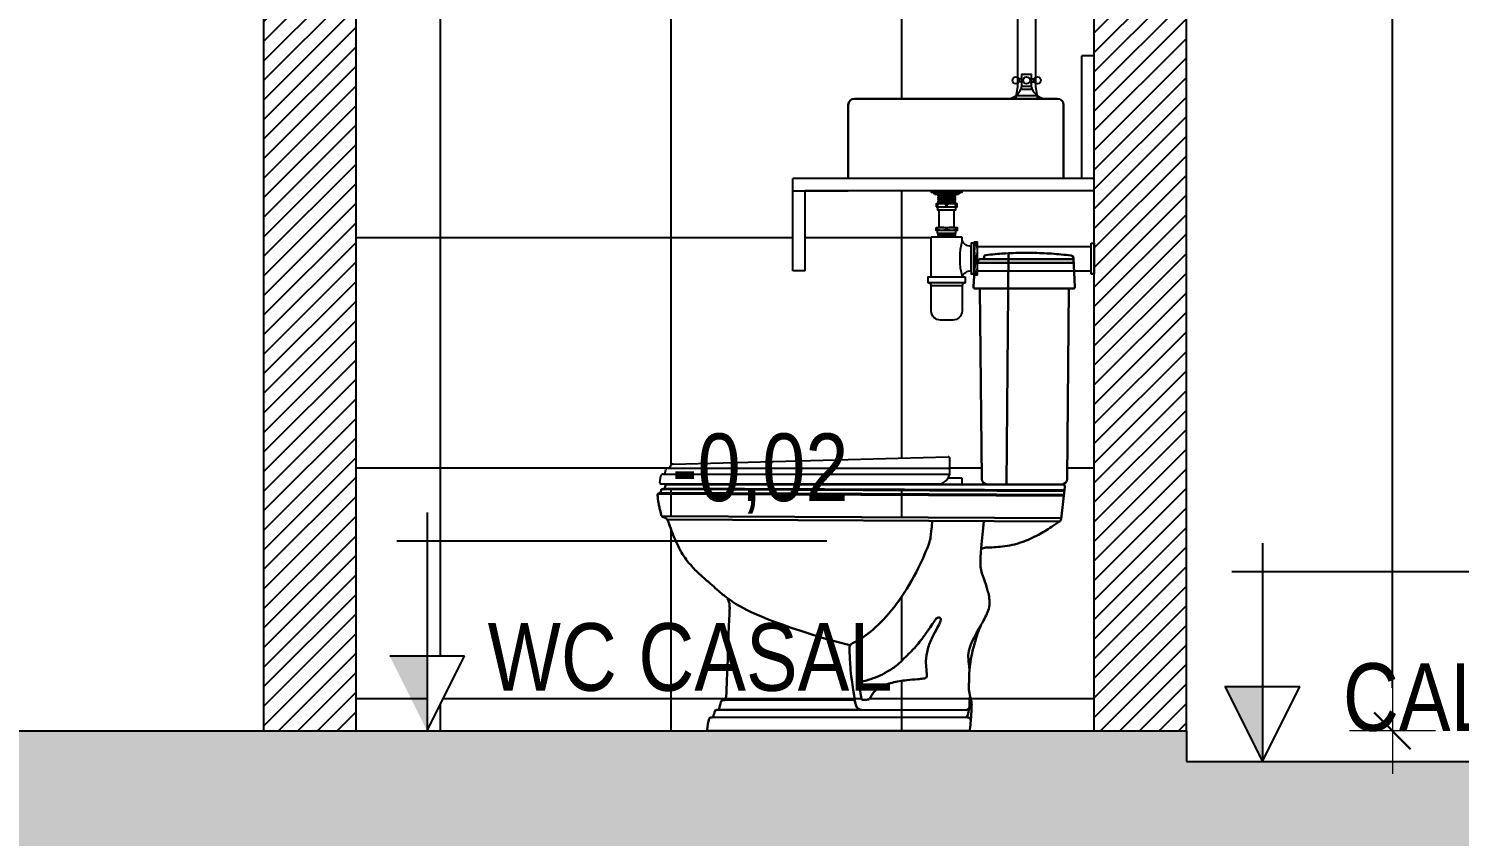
# Model space of a CAD drawing. Header units: millimetres. Extents: x -178 to 521, y -135 to 750.
# Drawn here: x 0.682 to 3.008, y 726.471 to 727.786 of the extents above; entities that cross this region are included whole.
import ezdxf
from ezdxf.enums import TextEntityAlignment as Align

# ---------------------------------------------------------------- set-up
doc = ezdxf.new("R2010")
doc.units = ezdxf.units.MM
doc.header["$LTSCALE"] = 20
doc.header["$MEASUREMENT"] = 0
doc.header["$PDSIZE"] = -5
doc.linetypes.add('CONTINU', pattern=[0])
doc.layers.get('0').update_dxf_attribs({"linetype": 'CONTINUOUS'})
doc.layers.get('Defpoints').update_dxf_attribs({"linetype": 'CONTINUOUS'})
for name, color, linetype in [('COTAS', 7, 'CONTINUOUS'), ('E-hatch', 8, 'CONTINUOUS'), ('E-pen-y', 2, 'CONTINUOUS'), ('E-txt-g', 3, 'CONTINUOUS'), ('IDECOR', 1, 'CONTINUOUS'), ('IPONTO', 2, 'CONTINUOUS')]:
    doc.layers.add(name, color=color, linetype=linetype)
for name, color, linetype, lineweight in [('E-Pen-C', 4, 'CONTINUOUS', 15), ('E-Pen-G', 3, 'CONTINUOUS', 30), ('E-Txt-W', 7, 'CONTINUOUS', 20), ('ICASA', 3, 'CONTINUOUS', 30)]:
    doc.layers.add(name, color=color, linetype=linetype, lineweight=lineweight)
doc.styles.add('F2', font='ARIALN.TTF')
doc.styles.add('REG60', font='romans.shx', dxfattribs={"width": 0.8, "height": 0.15})
doc.styles.add('REG80', font='romans.shx', dxfattribs={"width": 0.8, "height": 0.2})
doc.dimstyles.new('DIMENSION-1', dxfattribs={"dimtxt": 0.11, "dimasz": 0.07, "dimexe": 1, "dimexo": 0, "dimgap": 0.12, "dimtad": 1, "dimzin": 7, "dimdsep": 46, "dimtxsty": 'F2', "dimblk1": 'TRACO', "dimblk2": 'TRACO', "dimsah": 1, "dimcen": 1, "dimse1": 1, "dimse2": 1, "dimclrd": 256, "dimclre": 256, "dimclrt": 6, "dimadec": 0, "dimazin": 0, "dimtfac": 1, "dimtix": 1, "dimtmove": 2, "dimatfit": 3, "dimldrblk": 'TRACO', "dimfxl": 1, "dimtolj": 1, "dimtzin": 0, "dimarcsym": 0})

# ---------------------------------------------------------------- blocks, each defined once
blk = doc.blocks.new('TXT-AMB75')
at = {"layer": 'E-txt-g', "style": 'REG80', "width": 0.8, "flags": 8}
blk.add_attdef('TXT', text='', height=0.2, dxfattribs=at).set_placement((0.005463661478557924, 0.296436308342237), align=Align.CENTER)
at = {"layer": 'E-Txt-W', "style": 'REG60', "width": 0.8, "flags": 8}
blk.add_attdef('TXT', text='', height=0.15, dxfattribs=at).set_placement((0.005463661478557924, 0.02707014850066969), align=Align.CENTER)
blk = doc.blocks.new('VASO LATERAL')
at = {"layer": 'ICASA', "color": 8}
for p, q in [((0.2105321200656221, 0.7713477813616691), (0.2105321200656221, 0.7699474878619412)), ((0.2470823704713752, 0.4008826003203012), (0.2502196928769393, 0.7769527278375108)), ((0.3582049771107307, 0.7222977518468952), (0.3558612324356858, 0.7691726453488172)), ((0.1932330375093301, 0.7222977518468952), (0.1952191212310339, 0.7580472588393832)), ((0.1998780725011642, 0.7613094433262404), (0.3562543925367976, 0.7613094433262404)), ((0.2007146200655683, 0.7645924878619326), (0.2007146200655683, 0.7632537378618736)), ((0.2033921200656863, 0.7672699878618232), (0.207854620065504, 0.7672699878618232)), ((0.207854620065504, 0.7672699878618232), (0.3559563653100071, 0.7672699878618232)), ((0.3555308177233059, 0.719486543877565), (0.1959071968965276, 0.719486543877565)), ((0.2068170510024032, 0.4097913719259623), (0.2036776682400472, 0.719486543877565)), ((0.3455477492138783, 0.4098075214531036), (0.3481312113517419, 0.719486543877565)), ((0.3381576061335494, 0.4008826003203012), (-0.3045520390601411, 0.4008826003203012)), ((0.3365480623769912, 0.4008826003203012), (0.2158165886228147, 0.4008826003203012)), ((0.312538324772035, 0.4008826003203012), (0.3381576061335494, 0.4008826003203012)), ((0.3417175541612636, 0.397044887715424), (0.3357572162340006, 0.3443817073538185)), ((0.3400750222826758, 0.3825321279308582), (-0.3197226885472588, 0.3855973990940811)), ((0.3402307914061424, 0.3839084420836798), (-0.3166516995104445, 0.3869601697934968)), ((0.3409206234855304, 0.3900035245527533), (-0.3138415841508646, 0.3930454019053968)), ((0.3410905525197307, 0.3915049500566283), (-0.3090153432329004, 0.3945251952358149)), ((0.3359537358351048, 0.3461180765528979), (-0.3134990272094598, 0.3491352874249287)), ((0.3329618753027574, 0.3405719272092256), (-0.3046783631259729, 0.3440119071777872)), ((-0.003830307640797059, 0.05039068759253951), (-0.211135970686442, 0.05052758544286462)), ((0.01118983989543665, 0.03399454709779093), (-0.2222819328810743, 0.03414679510035512)), ((0.1807597567130728, 0.0338806396076734), (0.0116359391363261, 0.03398431816401626)), ((0.182249972440772, -0.0001203518953616367), (-0.2348135303866599, 0.0001550631424152016)), ((0.1837545726259435, 0.02188136527058759), (-0.2310739025626987, 0.02215505834544729)), ((0.182249972440772, -0.0001203518953616367), (0.185784842624102, -0.0001203518953616367))]:
    blk.add_line(p, q, dxfattribs=at)
for centre, radius, start, end in [((0.207854620065504, 0.7699474878619412), 0.002677500000000237, 270, 0), ((0.2132096200655127, 0.7713477813616691), 0.002677500000000237, 91.33221985386615, 180), ((0.2797227005871576, 0.1679043839865244), 0.6097654791761686, 93.37474567304776, 96.26815572798057), ((0.3514043001234626, 0.7689497987331606), 0.004462499999999999, 2.86240522615175, 84.81978186109691), ((0.1978924988268176, 0.7578987378618649), 0.0026775, 90, 176.8201698801254), ((0.1980310154199145, 0.7632562664888383), 0.002683605836990917, 267.0413149605865, 359.9460130557126), ((0.2033921200656863, 0.7645924878619326), 0.002677499999999327, 90, 180), ((0.1959071968965276, 0.7221640438775694), 0.0026775, 177.1375947738418, 270), ((0.3555308177233059, 0.7221640438775694), 0.0026775, 270, 2.86240522615175), ((0.2158165886228147, 0.4098826003203158), 0.009000000000000001, 180.5807879425781, 270), ((0.3365480623769912, 0.4098826003203158), 0.009000000000000001, 270, 359.5220275428508), ((0.3381576061335494, 0.3973126003203333), 0.00357, 355.699379553956, 90), ((0.331307281199301, 0.3447163481099551), 0.004462499999999999, 291.7635689332158, 355.699379553956), ((0.2126151345707825, 0.28914754379025), 0.008924999999999999, 86.95908539666375, 140.5581141539212), ((0.001629625319296224, 0.1340874091946489), 0.01, 119.8128154187781, 181.8173236203836), ((-0.003833609475819344, 0.04539068868280083), 0.005, 9.788739477926764, 89.96216375496498), ((0.0116420694696302, 0.04398431628499111), 0.01, 190.0991305169581, 269.9648757752145), ((0.1792243245194953, 0.02688435529910294), 0.005, 269.9621977354136, 355.3775812628688), ((0.1799450821028898, 0.04110301274715766), 0.007268175044979003, 276.4356889442449, 334.6513563154924), ((-0.2383280602116571, 0.001786112089916969), 0.001597355492945985, 178.3699810026578, 271.6915263072189), ((0.1837512737563287, 0.01688136635880255), 0.005, 355.5563353146697, 89.9621977354136), ((0.185784842624102, 0.001644120604737509), 0.0017644725, 270, 3.310821501249563)]:
    blk.add_arc(centre, radius, start, end, dxfattribs=at)
for points in [[(0.3518072136125596, 0.7733940722363286), (0.3201926407359537, 0.7763253924496212), (0.2884683444619753, 0.777607142146735), (0.2661392086647396, 0.7775124898208787), (0.2502196928769393, 0.7769527278375108), (0.2284713573051107, 0.7755121846331576), (0.2131473694550863, 0.774024557615121)], [(0.2130885974199686, 0.2980599765630814), (0.2399362693977167, 0.2997695234296316), (0.2718863530301263, 0.3068939267267297), (0.2986752635631404, 0.3189317130223799), (0.3200572397376931, 0.331706504131148), (0.3329618753029848, 0.3405719272092256)]]:
    blk.add_spline(points, degree=3, dxfattribs=at)
for points, knots in [([(-0.314321021520314, 0.3502056121855048), (-0.314321021520314, 0.3502056121855048), (-0.3166796930834295, 0.3603051798737624), (-0.3178521395120839, 0.365032592861894), (-0.3185864652373454, 0.3706262793538144), (-0.3203560935660477, 0.3802263039445961), (-0.3203715804882137, 0.3843532578372333), (-0.3197526841404539, 0.385947746712759), (-0.318531701089583, 0.3861600771355143), (-0.3165848252933898, 0.386861231441685), (-0.3151404631578458, 0.3884272132546585), (-0.3150045981492582, 0.3906678952989751), (-0.3144563622936545, 0.3928017227302689), (-0.3125121033174452, 0.3935134224169587), (-0.3097055483144828, 0.3938591647523708), (-0.3082788732242676, 0.3951492484462733), (-0.3083376596384966, 0.3964925282016338), (-0.3079213198925714, 0.3985944001204871), (-0.3066729231791356, 0.4006076674412498), (-0.3054325139792269, 0.4008143831487132), (-0.3045520390601411, 0.4008826003203012)], [471.7308916024088, 471.7308916024088, 471.7308916024088, 471.7308916024088, 472.1349125165615, 478.2686897053537, 488.4691376510617, 501.9545982442672, 502.9774006207317, 504.3453066467642, 506.3413727616466, 507.4931114469397, 508.8596739029438, 512.5112684009858, 514.2159502447857, 515.2421624143706, 519.0080431898014, 520.6295263060096, 523.3622718757492, 527.0346697792321, 528.2832211831143, 531.0736958601514, 531.0736958601514, 531.0736958601514, 531.0736958601514]), ([(-0.006717897523472516, 0.1395936658531127), (-0.02742383341821153, 0.1436235821876153), (-0.1632859112703642, 0.184856233129608), (-0.2119508041062232, 0.2195818918291934), (-0.2222118916167943, 0.2281690518137793), (-0.2342633727751178, 0.2394299444537182), (-0.2515546376241815, 0.2540953018652772), (-0.266454667012809, 0.2687501912381549), (-0.2798762279096678, 0.2863538438310798), (-0.2887900238142862, 0.30410814328377), (-0.2952266854699843, 0.3181821233459914), (-0.2991706660298092, 0.330300789822445), (-0.3027659945939973, 0.338635915516079), (-0.3040813304608179, 0.3441720419366447), (-0.3081687902656682, 0.346976229406323), (-0.3120288494774428, 0.3476142877082111), (-0.3138140390158384, 0.349397713849612), (-0.31426976305967, 0.3501195811485331), (-0.314321021520314, 0.3502056121855048)], [269.101576933666, 269.101576933666, 269.101576933666, 269.101576933666, 270.3207001886179, 276.3851300845929, 282.3657861807868, 312.3364999524823, 332.5228683824365, 357.1887622207803, 389.5469960961153, 407.2871140379496, 424.6245939853022, 442.1793699176868, 450.3867641299296, 455.7719289370641, 460.7719289370641, 466.1570937441986, 468.7009754393172, 469.0395165671328, 469.0395165671328, 469.0395165671328, 469.0395165671328]), ([(-0.003342055108319641, 0.1427639519234845), (-0.0003544979013128113, 0.1441941846688906), (0.01464040718472859, 0.1517004983180641), (0.04147432777857318, 0.1738538982266391), (0.07507472551763783, 0.2131498337482753), (0.1025231789728736, 0.2602866426959736), (0.1177809042198845, 0.2954292457321799), (0.1234539904241814, 0.3126579703840662), (0.1261903342703903, 0.3416874307744138)], [6.447640315002111, 6.447640315002111, 6.447640315002111, 6.447640315002111, 16.37611356902938, 56.76625040752825, 109.4348362917218, 171.0370293860099, 219.4776775333629, 224.3571632682554, 224.3571632682554, 224.3571632682554, 224.3571632682554]), ([(0.2098434221013434, 0.3405719272092256), (0.2037504892875717, 0.2771352303888079), (0.2055959083956935, 0.2520659269938506), (0.2140231107259609, 0.2434308761279453), (0.2209885923571022, 0.2062535614047647), (0.215602393141566, 0.1901066476417554), (0.2047565956977309, 0.1712967134059227), (0.2004122263194716, 0.1605402081306693), (0.1953458715029086, 0.1432590993343865), (0.1902785419947435, 0.125124093270756), (0.1878630665416807, 0.1094730665751058), (0.1860220848304692, 0.09486584779358509), (0.1864892377534346, 0.08242319374710405), (0.1855211381386965, 0.07332581721982478), (0.1855821047649755, 0.06462516398767093), (0.1907681715601797, 0.04416116901222722), (0.1887362437348514, 0.01649397209769177)], [725.7196191075024, 725.7196191075024, 725.7196191075024, 725.7196191075024, 740.2423156828405, 791.8760482574913, 810.1187738670737, 821.3146184154739, 842.1427936609036, 861.1564064002831, 886.1448649968944, 903.2560137541226, 925.2110778655701, 940.3875340865046, 955.249387062363, 966.6541487887403, 972.6373499088304, 973.1182421071467, 973.1182421071467, 973.1182421071467, 973.1182421071467]), ([(-0.2399247693329158, 0.001831549443522817), (-0.2394971738438159, 0.006944435705122487), (-0.2375876469843803, 0.01720077788206709), (-0.2361255071309785, 0.02058494170853464), (-0.2347547940835426, 0.02242477463573778), (-0.2313158044287462, 0.02131560983809777), (-0.2297767040040668, 0.02343071906796013), (-0.2290075607945852, 0.02618326597064424), (-0.2279812101760541, 0.02954554728182757), (-0.2272399651738084, 0.03387662225475196), (-0.2218276137496247, 0.03391435230435036), (-0.219599408458194, 0.0350733660793594), (-0.2187919115047094, 0.0435369877956191), (-0.2166898178602565, 0.04919326700883175), (-0.2130063110175939, 0.05005611647254682), (-0.2101285776561923, 0.04976849269053218), (-0.2093803581021945, 0.05206942824088401), (-0.2086296151153562, 0.05751044336875566), (-0.2079193150234602, 0.0814427109397684), (-0.2056197000201934, 0.1268070443758234), (-0.204962895786835, 0.1682564206472534), (-0.2033227548456722, 0.192082687473544), (-0.2030580255968886, 0.2015479575163681), (-0.2035073671029437, 0.2066995972953691), (-0.2041990192415284, 0.2097757561531353), (-0.2067741137973513, 0.2146170836189185)], [2.437350975804581, 2.437350975804581, 2.437350975804581, 2.437350975804581, 21.38429134854336, 24.06178031299957, 26.00701583224571, 31.81901046152792, 34.2851218741483, 36.68012051715239, 41.79783094350422, 45.99104259700753, 48.6626485880927, 57.46976667839701, 68.19055628922708, 70.10030279505284, 71.54534568458254, 77.39689697938508, 78.80414849643942, 81.21117038990495, 102.8570844014464, 171.9676766333751, 226.6203664624198, 246.0268027138002, 253.0287217244947, 258.7767993985581, 263.6104917636619, 263.6104917636619, 263.6104917636619, 263.6104917636619]), ([(0.01314778522053928, 0.05022795986576511), (0.01456123271258036, 0.05021397693838026), (0.01563658094936216, 0.05018297425510809), (0.01925517728953707, 0.05038064374468831), (0.02437884972776772, 0.05161735386457167), (0.02681734866108343, 0.05672788782919724), (0.03124856406178367, 0.06379933501909818), (0.04253842653359641, 0.07329096901673893), (0.06175266452008543, 0.07888790855872685), (0.08273316616235604, 0.08267211124450569), (0.09979057024041538, 0.08357564268442275), (0.1097747627140819, 0.08494445420774355), (0.1148166365930905, 0.08532139873398137), (0.1176875671139754, 0.08759227100824774), (0.1171445324530254, 0.09324729840534474), (0.1167560142091446, 0.1015139888847898), (0.1151033416710874, 0.1157362972072633), (0.1184582804726091, 0.1335892058884838), (0.1254900582207341, 0.1516008655551104), (0.1339031646289044, 0.1661530086040557), (0.1384357032215888, 0.1754852793816326), (0.1404787358853667, 0.1807293410034845), (0.1401437670581203, 0.1828142350515236), (0.1383245255449168, 0.184247131734196), (0.1359345604514459, 0.1846337907769566), (0.1333036684970779, 0.1835951392016568), (0.1316170921868292, 0.181486869031346), (0.1292917848693236, 0.1780101029410162), (0.1251931299027405, 0.1719549174920303), (0.1178594406007818, 0.1612490677138112), (0.1090934831336057, 0.1490209972699859), (0.09666627665340854, 0.1335771221382629), (0.08276380284472395, 0.1203617202980922), (0.06804550527066056, 0.1052825235270802), (0.05299916938950844, 0.09611551446835165), (0.03790018928724237, 0.08783735254507974), (0.02408132761136983, 0.08363849726140415), (0.01399391904031688, 0.08032890835750095), (0.00883245203657168, 0.07962426809456247), (0.006743838076985753, 0.07853086536988485), (0.006698831441084963, 0.07714662115165538), (0.006897538186180441, 0.07512109199876704), (0.008226971736789324, 0.0685167490527192), (0.009980432515234838, 0.06033012915111158), (0.01104101128520085, 0.05319806081649858), (0.01169509707004579, 0.05071856468259739), (0.01203828262281093, 0.05040445813290262), (0.01233722958225769, 0.05033208816109891), (0.01314778522053928, 0.05022795986576511)], [0, 0, 0, 0, 0.5662509298929008, 8.670679472603155, 11.12571967804168, 15.70517094467388, 24.2624185295713, 36.78631604655919, 58.52568353410567, 83.35156763101102, 100.8891253036831, 109.4843136047791, 113.8632439713725, 115.6523726588803, 119.784024112842, 129.073508626914, 141.7270388661362, 161.9494516737378, 182.9553290990097, 199.4757388688056, 212.2925363478313, 214.1168018995945, 216.2633201128022, 218.0490842410508, 220.7089488978801, 223.162421777974, 226.1597671740283, 228.6195252531082, 235.7645517349232, 248.055878711555, 267.5727620866031, 280.888850719789, 307.4382823024769, 325.0985875399378, 343.815809120543, 360.0117437056204, 376.5619401416287, 387.1706463563363, 391.4548340573928, 392.5435221056042, 393.6355525426201, 395.2220798346733, 398.8206600501575, 413.6462876231347, 420.2605943921314, 420.8271004023971, 421.0729416953951, 421.6341417519824, 421.6341417519824, 421.6341417519824, 421.6341417519824]), ([(0.2052816314687647, 0.1715205878148254), (0.205079489489421, 0.1712855838821952), (0.1867931050776264, 0.1402797518672969), (0.184725000303601, 0.1305449855184406), (0.1847637336058909, 0.1155944881652431), (0.1866283790702568, 0.09867702860549343)], [2.779135658336602, 2.779135658336602, 2.779135658336602, 2.779135658336602, 2.790357404067795, 6.281814171079134, 7.35172213057416, 7.35172213057416, 7.35172213057416, 7.35172213057416]), ([(-0.008365344855533863, 0.1337702795681253), (-0.008052293075266448, 0.1239038308129921), (-0.007161879017772321, 0.100899527156912), (-0.004594966521622723, 0.07801349021019632), (0.001093597180428674, 0.04624076783545661)], [8.488342104725618, 8.488342104725618, 8.488342104725618, 8.488342104725618, 38.09142440629453, 77.54386179721163, 77.54386179721163, 77.54386179721163, 77.54386179721163])]:
    blk.add_open_spline(points, degree=3, knots=knots, dxfattribs=at)
for points in [[(0.1868597456816445, 0.05419000809945373), (0.1872118280307262, 0.04011010456895292), (0.1868597456816445, 0.03778233395269126), (0.1842080616288371, 0.02648141060615217)], [(0.001093597180428674, 0.04624076783545661), (0.001312807335338562, 0.04497018764186578), (0.001546826061243678, 0.04363545244780198), (0.001797011058656039, 0.04223079842597599)], [(-0.2382809088094433, 0.0001894526660635165), (-0.2371284948813042, 9.445060243251646e-05), (-0.2359725059911995, 0.0001326825031355838), (-0.2348135303866599, 0.0001550631424152016)], [(0.1887362437348514, 0.01649397209769177), (0.1884051338031298, 0.01223326605588682), (0.1880117906887193, 0.007349531375325569), (0.1875463700900895, 0.001746023450209577)]]:
    blk.add_open_spline(points, degree=3, dxfattribs=at)
at = {"layer": 'IDECOR', "color": 8}
for p, q in [((-0.2949052759884268, 0.4341139851079561), (0.1518519496096218, 0.4457985136925799)), ((0.1549303850572272, 0.4215899351181633), (0.1549303850572272, 0.4427995392210278)), ((-0.3078772150804667, 0.4199643865896405), (-0.3069697494977532, 0.4251108796511289)), ((-0.3017161470043135, 0.4275899351181351), (0.1549303850572272, 0.4275899351181351)), ((-0.3169330033947659, 0.4035899135352565), (-0.3149015462247604, 0.415110879651138)), ((-0.3149422948429361, 0.4015899351181815), (0.1349303850572454, 0.4015899351181815)), ((-0.3100463473249562, 0.4175899351181442), (0.1545263029995425, 0.4175899351181442)), ((0.174930385057209, 0.4108826003202921), (0.1518227792489455, 0.4108826003202921)), ((0.174930385057209, 0.4008826003203012), (0.174930385057209, 0.4108826003202921))]:
    blk.add_line(p, q, dxfattribs=at)
for centre, radius, start, end in [((0.1519303850572982, 0.4427995392210278), 0.003, 0, 91.498177420525), ((-0.3108316383395646, 0.4204853311225634), 0.003, 259.2855686679536, 349.9999999999353), ((-0.3040153262386553, 0.4245899351182061), 0.003, 76.9924672426184, 169.9999999999353), ((-0.3026648513134802, 0.4304359780085178), 0.003, 256.9924672426183, 350.5007055367947), ((-0.2947745502426784, 0.4291156943222632), 0.005, 91.498177420525, 170.5007055367946), ((0.1349303850572454, 0.4215899351181633), 0.02, 270, 0), ((-0.3149330033948132, 0.4035899135352565), 0.002, 180, 269.7338186623059), ((-0.3119471229656625, 0.4145899351182152), 0.003, 79.28556866795354, 169.9999999999353)]:
    blk.add_arc(centre, radius, start, end, dxfattribs=at)
at = {"layer": 'IPONTO', "color": 8}
blk.add_point((0.0596751624727716, -0.0001203518953616367), dxfattribs=at)
blk = doc.blocks.new('TRACO')
at = {"layer": 'E-Pen-C'}
for p, q in [((0, 0.9999999999999982), (0, -0.9999999999999982)), ((-1, 1.77635683940025e-15), (1, 1.77635683940025e-15))]:
    blk.add_line(p, q, dxfattribs=at)
at = {"layer": 'E-Pen-G'}
blk.add_line((-0.4242640687119348, -0.4242640687119223), (0.4242640687119348, 0.4242640687119259), dxfattribs=at)
blk = doc.blocks.new('*D647')
at = {"linetype": 'Continuous', "lineweight": -2}
blk.add_line((2.899144275814563, 726.7131904205211), (2.899144275814564, 729.573190420521), dxfattribs=at)
at = {"layer": 'Defpoints', "color": 0, "linetype": 'Continuous'}
for p in [(2.414430123279089, 729.643190420521), (2.899144275814564, 729.643190420521), (2.564430123278726, 726.643190420521)]:
    blk.add_point(p, dxfattribs=at)
at = {"linetype": 'Continuous', "lineweight": -2, "xscale": 0.07, "yscale": 0.07, "zscale": 0.07}
for p, rotation in [((2.899144275814564, 729.643190420521), 90), ((2.899144275814563, 726.643190420521), 270)]:
    blk.add_blockref('TRACO', p, dxfattribs=dict(at, rotation=rotation))
at = {"color": 6, "linetype": 'Continuous', "insert": (2.72298124716506, 728.143190420521), "char_height": 0.11, "attachment_point": 5, "rotation": 90, "style": 'F2'}
blk.add_mtext('\\A1;3.00', dxfattribs=at)

msp = doc.modelspace()

# ---------------------------------------------------------------- hatches: boundary and pattern name
h = msp.add_hatch()
h.set_pattern_fill('ANSI37,_O', color=8, scale=3, angle=-45.00000000000001)
h.set_pattern_definition([(0, (-1.64874655187711, 19.82070320272396), (1.110223024625157e-16, 0.375), []), (90, (-1.64874655187711, 19.82070320272396), (-0.375, 1.110223024625157e-16), [])])
h.paths.add_polyline_path([(2.414430123279089, 729.143190420521), (2.414430123279089, 729.643190420521), (1.214430123279271, 729.6431904205209), (1.214430123279271, 726.6431904205211), (1.329822758346694, 726.6431904205211), (1.329822758346694, 726.7651181005209), (1.390786598346452, 726.7651181005209), (1.329822758346737, 726.6431904205211), (2.414430123279089, 726.6431904205211), (2.414430123279089, 727.3868036225646), (2.409431873278663, 727.3868036225646), (2.409431873278663, 727.3918031225645), (2.224425623278876, 727.3918031225645), (2.224425623278876, 727.3848038225645), (2.223425723279433, 727.3848038225645), (2.214426623278996, 727.3848038225645), (2.214426623278996, 727.3918031225645, 0.3027756377327978), (2.199428123279276, 727.3818041225644), (2.204427623279116, 727.3818041225644), (2.204427623279116, 727.3718051225643), (2.20434290582034, 727.3718058403927, 0.4693003416498489), (2.199428123279176, 727.3658898728138), (2.199428123279176, 727.3263096725647, -0.4142135623730951), (2.184429623279357, 727.3113111725648), (2.164431623278688, 727.3113111725648, -0.4142135623730951), (2.149433123278868, 727.3263096725647), (2.149433123278868, 727.3677228079715, 0.3659886482432102), (2.144433623278928, 727.3718051225645), (2.144433623278928, 727.3818041225644), (2.149433123278868, 727.3818041225644), (2.149433123278868, 727.4462976725648), (2.162431823278894, 727.4462976725648), (2.159932073279379, 727.4477975225649), (2.162431823278894, 727.4492973725647), (2.157432323279863, 727.4522970725649), (2.159432123278748, 727.4522970725649), (2.159432123278748, 727.4572965725648), (2.157432323278954, 727.4572965725648), (2.157432323278954, 727.4622960725648), (2.162431823278894, 727.4622960725648), (2.162431823278894, 727.4905542475711), (2.159432123278748, 727.4905542475711), (2.15543252327916, 727.500553247571), (2.162431823278894, 727.500553247571), (2.159432123278748, 727.5023530675716), (2.159432123278748, 727.5020530975711), (2.159932073279379, 727.5020530975711), (2.162431823278894, 727.5035529475712), (2.159932073279379, 727.505052797571), (2.162431823278894, 727.5065526475711), (2.159932073279379, 727.5080524975712), (2.162431823278894, 727.509552347571), (2.15543252327916, 727.5137519275719), (2.15543252327916, 727.5175515475712, -0.2360679774911414), (2.151432923279216, 727.5195513475711), (2.149433123278868, 727.5195513475711), (1.944430123252459, 727.5215511475711), (1.944430123252459, 727.3915511475712), (1.924430123252023, 727.3915511475712), (1.924430123252023, 727.5415511475711), (2.014430123279453, 727.5415511475711), (2.014430123279681, 727.661551147571, -0.4142135623730951), (2.024430123279672, 727.671551147571), (2.276930351890528, 727.671551147571, 0.09901963226392604), (2.286930364112521, 727.6765511475711), (2.286756373278877, 727.6765511475711), (2.286747160377701, 727.6764098454056, 0.1643612515535706), (2.296930373278883, 727.6915511689594), (2.296930373278883, 727.6990511475711), (2.291930373341529, 727.6990511475711, -0.7914183212873883), (2.28134020327866, 727.7015511475712, -0.5575365142196455), (2.289430373279174, 727.7065511476338), (2.289430373279174, 727.921551147571), (2.159430373279065, 727.921551147571), (2.159430373279065, 727.951551147571), (2.319430373278919, 727.951551147571), (2.319430373278919, 727.7065511476338, -0.5575365142196455), (2.327520543279434, 727.7015511475712, -0.5575365142196455), (2.319430373278919, 727.6965511475086), (2.319430373278919, 727.691551147571), (2.321646861533367, 727.6767745592066, 0.1022175948920222), (2.331930394667566, 727.671551147571), (2.354430123278689, 727.671551147571, -0.4142135623730951), (2.36443012327868, 727.661551147571), (2.364430123278908, 727.5415511475709), (2.394430123278653, 727.5415511475709), (2.394430123278653, 727.7415511475712), (2.414430123279089, 727.7415511475712), (2.414430123279089, 728.6431904205209)])
h.paths.add_polyline_path([(2.370368095498392, 727.0529904914504), (2.372951557636156, 727.3626695138748), (2.228498014524462, 727.3626695138748), (2.231637397286889, 727.0529743419232, 0.4112477097190078), (2.240636934907243, 727.0440655703176), (2.36136840866142, 727.0440655703176, 0.4117722959591565)], flags=16)
edge = h.paths.add_edge_path(flags=16)
edge.add_line((2.362977952418007, 727.0440655703176), (2.33735867105645, 727.0440655703176))
edge.add_line((2.33735867105645, 727.0440655703176), (1.720268307224273, 727.0440655703176))
edge.add_spline(control_points=[(1.720268307224273, 727.0440655703176), (1.719387832305188, 727.043997353146), (1.718147423105279, 727.0437906374385), (1.716899026391843, 727.0417773701178), (1.716482686645918, 727.0396754981989), (1.716536643542398, 727.0384425737614), (1.715989887447392, 727.0378508161152), (1.715805003051756, 727.037708165233)], knot_values=[519.6674597589912, 519.6674597589912, 519.6674597589912, 519.6674597589912, 522.4579344360283, 523.7064858399104, 527.3788837433933, 530.111629313133, 531.0736958601514, 531.0736958601514, 531.0736958601514, 531.0736958601514], degree=3, periodic=0)
edge.add_line((1.715805003051798, 727.0377081652331), (2.365910898804017, 727.0346879200539))
edge.add_line((2.365910898804017, 727.0346879200539), (2.366525305044547, 727.0400940863917))
edge.add_arc((2.362977952418007, 727.0404955703176), 0.00356999999995959, 353.5428288146566, 450)
h.paths.add_polyline_path([(2.176672295894193, 727.0889814836897, -0.4218930753911387), (2.179750731341713, 727.0859825092183), (2.17975073134167, 727.0647729051153, -0.4142135623721131), (2.159750731341674, 727.0447729051155), (1.707534692733901, 727.0447729051155), (1.709918800059711, 727.0582938496485, -0.3639702342674574), (1.712873223318752, 727.0607729051155), (1.714773998959927, 727.0607729051155, 0.2906463908024794), (1.716943131203891, 727.0631473565868), (1.717850596786718, 727.0682938496485, -0.3639702342669633), (1.720805020045759, 727.0707729051155), (1.723104199280357, 727.0707729051155, 0.2776315650538215), (1.725114357872499, 727.0731238416234, -0.3590491395909559), (1.729915070295846, 727.0772969551053)], flags=16)
h.paths.add_polyline_path([(2.36489536856709, 727.0257150979281), (2.365051137690557, 727.027091412081), (1.70816864677397, 727.0301431397908), (1.705097657737156, 727.0287803690914)], flags=16)
edge = h.paths.add_edge_path(flags=16)
edge.add_spline(control_points=[(2.213556590019266, 726.659676942095), (2.215588517844594, 726.6873441390095), (2.21040245104939, 726.7078081339849), (2.210341484423111, 726.7165087872171), (2.211309584037849, 726.7256061637444), (2.210960713749259, 726.7348983507234), (2.211334044719038, 726.7405211017954), (2.211448725355368, 726.7418599986095)], knot_values=[935.7044203331734, 935.7044203331734, 935.7044203331734, 935.7044203331734, 936.1853125314897, 942.1685136515798, 953.5732753779571, 968.4351283538155, 973.1182421071466, 973.1182421071466, 973.1182421071466, 973.1182421071466], degree=3, periodic=0)
edge = h.paths.add_edge_path(flags=16)
edge.add_line((2.036456285420769, 726.6771672881613), (2.205580102996407, 726.6770636096049))
edge.add_arc((2.204765428387248, 726.6842859827444), 0.007268175045019274, 276.4356889367576, 334.6513563160991)
edge.add_spline(control_points=[(2.211333819180069, 726.6811742933515), (2.210922404427478, 726.6778976304752), (2.210199777163908, 726.6746565115845), (2.209028407913252, 726.6696643806034)], knot_values=[973.1775226050013, 973.1775226050013, 973.1775226050013, 973.1775226050013, 973.1800216201402, 973.1800216201402, 973.1800216201402, 973.1800216201402], degree=3, periodic=0)
edge.add_arc((2.20407460077088, 726.668986298899), 0.005000000000028856, -60.84979440118599, 7.794261390537372, ccw=False)
edge.add_arc((2.208571620040743, 726.6600643363561), 0.005000000000012612, -4.53195981613419, 114.34958892486699, ccw=False)
edge.add_spline(control_points=[(2.212366716374504, 726.6449289934475), (2.212832136973134, 726.6505325013726), (2.213225480087544, 726.6554162360532), (2.213556590019266, 726.659676942095)], knot_values=[973.1743644812082, 973.1743644812082, 973.1743644812082, 973.1743644812082, 973.2581438786983, 973.2581438786983, 973.2581438786983, 973.2581438786983], degree=3, periodic=0)
edge.add_arc((2.208836473410585, 726.6613233529553), 0.005000000000012611, 340.7281679941603, 483.0969595873089)
edge.add_arc((2.204044670803881, 726.6700673252964), 0.005000000000028856, 294.3495889249366, 355.377581257879)
edge.add_spline(control_points=[(2.209028407913252, 726.6696643806034), (2.210199777163908, 726.6746565115845), (2.210922404427478, 726.6778976304752), (2.211333819180069, 726.6811742933515)], knot_values=[973.1775226050013, 973.1775226050013, 973.1775226050013, 973.1775226050013, 973.1800216201402, 973.1800216201402, 973.1800216201402, 973.1800216201402], degree=3, periodic=0)
edge.add_arc((2.204765428387248, 726.6842859827444), 0.007268175045019273, 276.4356889367576, 334.6513563160991, ccw=False)
edge.add_line((2.205580102996407, 726.6770636096049), (2.036456285420769, 726.6771672881613))
edge.add_arc((2.036462415754059, 726.6871672862823), 0.01000000000000206, 190.0249881790938, 269.9648757753609, ccw=False)
edge.add_spline(control_points=[(2.026617357343071, 726.6854137684232), (2.026367172345658, 726.6868184224451), (2.026133153619753, 726.6881531576391), (2.025913943464843, 726.6894237378327)], knot_values=[102.0202435520122, 102.0202435520122, 102.0202435520122, 102.0202435520122, 103.6983218112883, 103.6983218112883, 103.6983218112883, 103.6983218112883], degree=3, periodic=0)
edge.add_arc((2.036462415754059, 726.6871672862823), 0.01000000000000206, 190.0620599443102, 269.9648757753609)
edge = h.paths.add_edge_path(flags=16)
edge.add_spline(control_points=[(1.790006815897755, 726.6433380331397), (1.788847840293215, 726.6433156525004), (1.78769185140311, 726.6432774205997), (1.786539437474971, 726.6433724226633)], knot_values=[2.206179836098179, 2.206179836098179, 2.206179836098179, 2.206179836098179, 6.10926952045719, 6.10926952045719, 6.10926952045719, 6.10926952045719], degree=3, periodic=0)
edge.add_arc((1.786492286072743, 726.6449690820872), 0.001597355492928896, 172.3550028805599, 270.88515718064036, ccw=False)
edge.add_spline(control_points=[(1.793746443722213, 726.665338028343), (1.79256700329104, 726.6648002253078), (1.790044335512064, 726.6655792666355), (1.788694839153436, 726.6637679117058), (1.787232699300034, 726.6603837478793), (1.785323172440599, 726.6501274057024), (1.784895576951499, 726.6450145194408)], knot_values=[2.437350975804584, 2.437350975804584, 2.437350975804584, 2.437350975804584, 8.08783099148869, 10.03306651073483, 12.71055547519104, 31.65749584792982, 31.65749584792982, 31.65749584792982, 31.65749584792982], degree=3, periodic=0)
edge.add_arc((1.786492286072743, 726.6449690820872), 0.001597355492928895, 175.3624919209411, 270.8851571806404)
edge = h.paths.add_edge_path(flags=16)
edge.add_line((1.71132131906981, 726.9923182574222), (2.360363629627187, 726.9893029534197))
edge.add_arc((2.356127627483673, 726.9878993181072), 0.004462500000045455, -41.86663375421023, 18.33305386295808, ccw=False)
edge.add_spline(control_points=[(2.237908943704383, 726.9412429465604), (2.24687444961171, 726.941578545051), (2.2667493024896, 726.9423225042538), (2.29605364723156, 726.9485870871248), (2.32240678696877, 726.9610296735624), (2.342432247410159, 726.9729970630411), (2.353507505503615, 726.9807590168095), (2.357782221587399, 726.9837548972065)], knot_values=[0, 0, 0, 0, 0.02690204529610521, 0.05963681223368503, 0.08900608233775094, 0.1139135951200782, 0.1295700744633502, 0.1295700744633502, 0.1295700744633502, 0.1295700744633502], degree=3, periodic=0)
edge.add_line((2.357782221587243, 726.9837548972065), (2.151010680554805, 726.9848704007716))
edge.add_spline(control_points=[(2.151010680554805, 726.9848704007717), (2.148274336708596, 726.9558409403813), (2.142601250504299, 726.9386122157294), (2.127343525257288, 726.9034696126932), (2.099895071802052, 726.8563328037455), (2.066294674062988, 726.8170368682239), (2.039460753469143, 726.7948834683153), (2.024465848383102, 726.7873771546662), (2.021478291176095, 726.7859469219208)], knot_values=[6.447640315002104, 6.447640315002104, 6.447640315002104, 6.447640315002104, 11.32712604989464, 59.76777419724758, 121.3699672915357, 174.0385531757292, 214.4286900142281, 224.3571632682554, 224.3571632682554, 224.3571632682554, 224.3571632682554], degree=3, periodic=0)
edge.add_arc((2.026449971603739, 726.7772703791919), 0.01000000000002417, 119.8128154173444, 181.8905972681214)
edge.add_spline(control_points=[(2.025902842569167, 726.6894857466269), (2.020223471194555, 726.721213478672), (2.017658136203096, 726.7440910503509), (2.016768053209148, 726.7670868008103), (2.016455001428881, 726.7769532495654)], knot_values=[8.488342104725618, 8.488342104725618, 8.488342104725618, 8.488342104725618, 47.91510406337925, 77.51818636494816, 77.51818636494816, 77.51818636494816, 77.51818636494816], degree=3, periodic=0)
edge.add_arc((2.026449971603739, 726.7772703791919), 0.01000000000002416, 146.5900531460046, 181.8906993320214, ccw=False)
edge.add_spline(control_points=[(2.018102448760942, 726.7827766358504), (1.997396512866203, 726.7868065521849), (1.86153443501405, 726.8280392031269), (1.812869542178191, 726.8627648618265), (1.80260845466762, 726.871352021811), (1.790556973509297, 726.882612914451), (1.773265708660233, 726.8972782718625), (1.758365679271606, 726.9119331612354), (1.744944118374747, 726.9295368138283), (1.737538421304478, 726.94428731573), (1.734567795077595, 726.9505845114261), (1.733840863120221, 726.9521692350477)], knot_values=[269.101576933666, 269.101576933666, 269.101576933666, 269.101576933666, 270.3207001886179, 276.3851300845929, 282.3657861807868, 312.3364999524823, 332.5228683824365, 357.1887622207803, 389.5469960961153, 407.2871140379496, 413.2153245376527, 413.2153245376527, 413.2153245376527, 413.2153245376527], degree=3, periodic=0)
edge.add_spline(control_points=[(1.733840863120221, 726.9521692350477), (1.732441830044039, 726.9552191501613), (1.729051179682557, 726.963031974761), (1.725649680254605, 726.9734837598197), (1.722054351690417, 726.9818188855133), (1.721086698258816, 726.9858916488765), (1.72015663833308, 726.9871749210183), (1.72014198315803, 726.987194877175)], knot_values=[413.2153245376527, 413.2153245376527, 413.2153245376527, 413.2153245376527, 424.6245939853022, 442.1793699176868, 450.3867641299296, 455.7719289370641, 455.8573619737036, 455.8573619737036, 455.8573619737036, 455.8573619737036], degree=3, periodic=0)
edge.add_spline(control_points=[(1.72014198315803, 726.987194877175), (1.719298938804414, 726.9883428624561), (1.716626049375236, 726.990163415589), (1.713143835846466, 726.9907390169282), (1.711603567457388, 726.9920277346728), (1.711321319027931, 726.9923182574706)], knot_values=[455.8573619737036, 455.8573619737036, 455.8573619737036, 455.8573619737036, 460.7719289370641, 466.1570937441986, 467.5208360745361, 467.5208360745361, 467.5208360745361, 467.5208360745361], degree=3, periodic=0)
edge = h.paths.add_edge_path(flags=16)
edge.add_spline(control_points=[(2.037968131504954, 726.693410929863), (2.039381578996995, 726.6933969469356), (2.040456927233777, 726.6933659442524), (2.044075523573952, 726.693563613742), (2.049199196012182, 726.6948003238618), (2.051637694945498, 726.6999108578265), (2.056068910346198, 726.7069823050164), (2.067358772818011, 726.716473939014), (2.0865730108045, 726.722070878556), (2.107553512446771, 726.7258550812418), (2.12461091652483, 726.7267586126817), (2.134595108998496, 726.728127424205), (2.139636982877505, 726.7285043687313), (2.14250791339839, 726.7307752410055), (2.14196487873744, 726.7364302684026), (2.141576360493559, 726.7446969588821), (2.139923687955502, 726.7589192672045), (2.143278626757024, 726.7767721758858), (2.150310404505149, 726.7947838355524), (2.158723510913319, 726.8093359786013), (2.163256049506003, 726.8186682493789), (2.165299082169781, 726.8239123110008), (2.164964113342535, 726.8259972050488), (2.163144871829331, 726.8274301017315), (2.16075490673586, 726.8278167607742), (2.158124014781492, 726.8267781091989), (2.156437438471244, 726.8246698390286), (2.154112131153738, 726.8211930729383), (2.150013476187155, 726.8151378874893), (2.142679786885196, 726.8044320377111), (2.13391382941802, 726.7922039672673), (2.121486622937823, 726.7767600921355), (2.107584149129138, 726.7635446902954), (2.092865851555075, 726.7484654935243), (2.077819515673923, 726.7392984844656), (2.062720535571657, 726.7310203225423), (2.048901673895784, 726.7268214672587), (2.038814265324731, 726.7235118783548), (2.033652798320986, 726.7228072380918), (2.0315641843614, 726.7217138353672), (2.0315191777255, 726.7203295911489), (2.031717884470595, 726.718304061996), (2.033047318021204, 726.71169971905), (2.034800778799649, 726.7035130991484), (2.035861357569615, 726.6963810308138), (2.03651544335446, 726.6939015346799), (2.036858628907225, 726.6935874281302), (2.037157575866672, 726.6935150581584), (2.037968131504954, 726.693410929863)], knot_values=[0, 0, 0, 0, 0.5662509298929008, 8.670679472603155, 11.12571967804168, 15.70517094467388, 24.2624185295713, 36.78631604655919, 58.52568353410567, 83.35156763101102, 100.8891253036831, 109.4843136047791, 113.8632439713725, 115.6523726588803, 119.784024112842, 129.073508626914, 141.7270388661362, 161.9494516737378, 182.9553290990097, 199.4757388688056, 212.2925363478313, 214.1168018995945, 216.2633201128022, 218.0490842410508, 220.7089488978801, 223.162421777974, 226.1597671740283, 228.6195252531082, 235.7645517349232, 248.055878711555, 267.5727620866031, 280.888850719789, 307.4382823024769, 325.0985875399378, 343.815809120543, 360.0117437056204, 376.5619401416287, 387.1706463563363, 391.4548340573928, 392.5435221056042, 393.6355525426201, 395.2220798346733, 398.8206600501575, 413.6462876231347, 420.2605943921314, 420.8271004023971, 421.0729416953951, 421.6341417519824, 421.6341417519824, 421.6341417519824, 421.6341417519824], degree=3, periodic=0)
edge = h.paths.add_edge_path(flags=16)
edge.add_spline(control_points=[(2.211448725354671, 726.7418599986028), (2.209584079890305, 726.7587774581625), (2.209545346588015, 726.7737279555157), (2.211613451362041, 726.7834627218646), (2.229899835773836, 726.8144685538795), (2.230101977753179, 726.8147035578121)], knot_values=[2.779135658336603, 2.779135658336603, 2.779135658336603, 2.779135658336603, 3.849043617831629, 7.340500384842968, 7.351722130574161, 7.351722130574161, 7.351722130574161, 7.351722130574161], degree=3, periodic=0)
at = {"layer": 'COTAS', "linetype": 'CONTINU'}
h = msp.add_hatch(dxfattribs=at)
h.set_pattern_fill('ANSI38', color=8, scale=0.25, style=0)
h.set_pattern_definition([(45, (-1.64874655187711, 19.82070320272396), (-0.02209708691207961, 0.02209708691207961), []), (135, (-1.64874655187711, 19.82070320272396), (-0.06629126073623882, 0.02209708691207962), [0.078125, -0.046875])])
h.paths.add_polyline_path([(4.504302116253569, 726.143190420521), (4.504302116253569, 726.543190420521), (3.164430123279658, 726.5431904205209), (3.164430123279658, 726.593190420521), (2.564430123278726, 726.593190420521), (2.564430123278726, 726.6431904205211), (-3.274399174379738, 726.643190420521), (-3.274399174379738, 726.143190420521)])
at = {"layer": 'E-hatch'}
h = msp.add_hatch(dxfattribs=at)
h.set_pattern_fill('ANSI31', color=256, scale=0.18, style=0)
h.set_pattern_definition([(45, (77.39299970130836, -9.252267909057082), (-0.01590990257669732, 0.01590990257669732), [])])
h.paths.add_polyline_path([(-1.585569876720541, 729.3431904205208), (-1.735569876721087, 729.343190420521), (-1.735569876721087, 726.643190420521), (-1.585569876720541, 726.643190420521)])
h.paths.add_polyline_path([(-2.635569876720723, 729.343190420521), (-2.785569876720359, 729.3431904205211), (-2.785569876720359, 726.643190420521), (-2.635569876720723, 726.643190420521)])
h.paths.add_polyline_path([(-2.635569876720723, 731.043190420521), (-2.785569876720359, 731.043190420521), (-2.785569876720359, 729.743190420521), (-2.635569876720723, 729.743190420521)])
h.paths.add_polyline_path([(1.214430123279271, 732.143190420521), (1.064430123279635, 732.143190420521), (1.064430123279635, 730.6431904205211), (1.364430123279277, 730.6431904205211), (1.214430123279271, 730.7931904205211)])
h.paths.add_polyline_path([(2.564430123278726, 732.1431904205211), (2.414430123279089, 732.1431904205211), (2.414430123279089, 730.7931904205211), (2.264430123278984, 730.6431904205211), (2.564430123278726, 730.6431904205211)])
h.paths.add_polyline_path([(2.564430123278726, 730.2431904205212), (2.414430123279089, 730.243190420521), (2.414430123279089, 729.7431904205212), (2.564430123278726, 729.7431904205212)])
h.paths.add_polyline_path([(1.214430123279271, 730.2431904205212), (1.064430123279635, 730.2431904205212), (1.064430123279635, 729.7431904205212), (1.214430123279271, 729.7431904205212)])
h.paths.add_polyline_path([(1.064430123279635, 730.0461617189796), (0.7644301232794533, 730.0461617189796), (0.7644301232794675, 730.1882126518987), (0.614430123279817, 730.2188505622976), (0.614430123279817, 729.9520148807269), (1.064430123279635, 729.9520148807268)])
h.paths.add_polyline_path([(1.214430123279271, 729.3431904205208), (1.064430123279635, 729.343190420521), (1.064430123279635, 726.6431904205211), (1.214430123279271, 726.6431904205211)])
h.paths.add_polyline_path([(2.564430123278726, 729.3431904205208), (2.414430123279089, 729.343190420521), (2.414430123279089, 729.1431904205211), (2.564430123278726, 729.143190420521)])
h.paths.add_polyline_path([(2.564430123278726, 728.643190420521), (2.414430123279089, 728.6431904205209), (2.414430123279089, 727.4362986725647), (2.414431373278603, 727.4362986725647), (2.414431373279513, 727.3868036225646), (2.414430123279089, 726.6431904205211), (2.564430123278726, 726.6431904205211)])
h.paths.add_polyline_path([(4.214430123279641, 729.543190420521), (4.014430123279098, 729.543190420521), (4.014430123279098, 729.4931904205208), (4.064430123279095, 729.4931904205208), (4.064430123279095, 726.543190420521), (4.214430123279641, 726.543190420521)])

# ---------------------------------------------------------------- linework, layer by layer
at = {"color": 5, "linetype": 'Continuous'}
for p, q in [((1.064430123279635, 726.6431904205211), (1.064430123279635, 729.643190420521)), ((1.214430123279271, 726.6431904205211), (1.214430123279271, 729.643190420521)), ((2.414430123279089, 726.6431904205211), (2.414430123279089, 728.6431904205209)), ((2.564430123278726, 726.6431904205211), (2.564430123278726, 728.643190420521))]:
    msp.add_line(p, q, dxfattribs=at)
at = {"color": 8}
for p, q in [((2.296930373278883, 727.704051147571), (2.291930373278774, 727.704051147571)), ((2.296930373278883, 727.6990511475711), (2.291930373278774, 727.6990511475711)), ((2.31193037327921, 727.704051147571), (2.31693037327932, 727.704051147571)), ((2.31193037327921, 727.6990511475711), (2.31693037327932, 727.6990511475711)), ((2.286756373278877, 727.6765511475711), (2.322114373278964, 727.6765511475711)), ((2.31404637327887, 727.6865511475709), (2.294972373279052, 727.6865511475709)), ((2.276930373279356, 727.671551147571), (2.331930373278738, 727.671551147571)), ((1.924430123252932, 727.5215511475711), (2.014430123278544, 727.5215511475711)), ((2.193428723278885, 727.5175515475711), (2.15543252327916, 727.5175515475711)), ((2.15543252327916, 727.5155517475711), (2.15543252327916, 727.5175515475711)), ((2.193428723278885, 727.5155517475711), (2.15543252327916, 727.5155517475711)), ((2.188929173278666, 727.514051897571), (2.159932073279379, 727.514051897571)), ((2.188929173278666, 727.5110521975711), (2.159932073279379, 727.5110521975711)), ((2.186429423279151, 727.5125520475711), (2.162431823278894, 727.5125520475711)), ((2.186429423279151, 727.509552347571), (2.162431823278894, 727.509552347571)), ((2.193428723278885, 727.5155517475711), (2.193428723278885, 727.5175515475711)), ((2.159432123278748, 727.496553647571), (2.157432323278954, 727.496553647571)), ((2.159432123278748, 727.496553647571), (2.159432123278748, 727.4995533475711)), ((2.188929173278666, 727.5080524975712), (2.159932073279379, 727.5080524975712)), ((2.188929173278666, 727.505052797571), (2.159932073279379, 727.505052797571)), ((2.188929173278666, 727.5020530975711), (2.159932073279379, 727.5020530975711)), ((2.186429423279151, 727.5065526475711), (2.162431823278894, 727.5065526475711)), ((2.186429423279151, 727.5035529475712), (2.162431823278894, 727.5035529475712)), ((2.162431823278894, 727.4622960725648), (2.162431823278894, 727.4905542475711)), ((2.173430723279125, 727.496553647571), (2.173430723279125, 727.4995533475711)), ((2.175430523278919, 727.496553647571), (2.173430723279125, 727.496553647571)), ((2.175430523278919, 727.496553647571), (2.175430523278919, 727.4995533475711)), ((2.186429423279151, 727.4622960725648), (2.186429423279151, 727.4905542475711)), ((2.189429123279297, 727.496553647571), (2.189429123279297, 727.4995533475711)), ((2.191428923279091, 727.496553647571), (2.189429123279297, 727.496553647571)), ((2.199428123279176, 727.4462976725648), (2.149433123278868, 727.4462976725648)), ((2.149433123278868, 727.3818041225644), (2.149433123278868, 727.4462976725648)), ((2.159432123278748, 727.4582964725647), (2.159432123278748, 727.4612961725649)), ((2.159432123278748, 727.4522970725649), (2.159432123278748, 727.4572965725648)), ((2.189429123279297, 727.4522970725649), (2.159432123278748, 727.4522970725649)), ((2.188929173278666, 727.4507972225648), (2.159932073279379, 727.4507972225648)), ((2.188929173278666, 727.4477975225649), (2.159932073279379, 727.4477975225649)), ((2.186429423279151, 727.4492973725647), (2.162431823278894, 727.4492973725647)), ((2.173430723279125, 727.4582964725647), (2.173430723279125, 727.4612961725649)), ((2.175430523278919, 727.4582964725647), (2.175430523278919, 727.4612961725649)), ((2.189429123279297, 727.4582964725647), (2.189429123279297, 727.4612961725649)), ((2.189429123279297, 727.4522970725649), (2.189429123279297, 727.4572965725648)), ((2.199428123279176, 727.4412981725649), (2.199428123279176, 727.4462976725648)), ((2.223425723279433, 727.4352987725648), (2.220426023279288, 727.4352987725648)), ((2.224425623278876, 727.4312991725648), (2.409431873278663, 727.4312991725648)), ((2.223425723279433, 727.4130509975647), (2.220426023279288, 727.4130509975647)), ((2.223425723279433, 727.4100512975648), (2.220426023279288, 727.4100512975648)), ((2.219426123278936, 727.3868036225646), (2.214426623278996, 727.3868036225646)), ((2.223425723279433, 727.3878035225645), (2.220426023279288, 727.3878035225645)), ((2.224425623278876, 727.3918031225645), (2.409431873278663, 727.3918031225645)), ((2.409431873278663, 727.3868036225646), (2.414431373279513, 727.3868036225646))]:
    msp.add_line(p, q, dxfattribs=at)
for p, q in [((1.329822758346694, 726.9982389798379), (1.329822758346694, 726.643190420521)), ((1.280287112628997, 726.9521692350477), (1.979440352261875, 726.9521692350477)), ((2.68774217326775, 726.9482389798378), (2.68774217326775, 726.593190420521)), ((2.638206527550054, 726.9021692350476), (3.337359767182932, 726.9021692350476)), ((1.26885891834695, 726.7651181005209), (1.390786598346452, 726.7651181005209)), ((1.329822758346694, 726.643190420521), (1.390786598346452, 726.7651181005209)), ((2.626778333268007, 726.7151181005208), (2.68774217326775, 726.593190420521)), ((2.626778333268007, 726.7151181005208), (2.748706013267508, 726.7151181005208)), ((2.68774217326775, 726.593190420521), (2.748706013267508, 726.7151181005208))]:
    msp.add_line(p, q)
at = {"color": 1, "linetype": 'Continuous'}
for p, q in [((-3.274399174379738, 726.643190420521), (2.564430123278726, 726.6431904205211)), ((2.564430123278726, 726.643190420521), (2.564430123278726, 726.5931904205211)), ((2.564430123278726, 726.593190420521), (3.164430123279658, 726.593190420521))]:
    msp.add_line(p, q, dxfattribs=at)
at = {"color": 8}
for points in [[(2.286430373279472, 727.671551147571), (2.322430373278621, 727.671551147571), (2.319430373278919, 727.691551147571), (2.319430373278919, 727.951551147571), (2.159430373279065, 727.951551147571), (2.159430373279065, 727.921551147571), (2.289430373279174, 727.921551147571), (2.289430373279174, 727.691551147571)], [(2.296930373278883, 727.691551147571), (2.296930373278883, 727.711551147571), (2.31193037327921, 727.711551147571), (2.31193037327921, 727.691551147571)], [(2.199428123279176, 727.5215511475711), (2.149433123278868, 727.5215511475709), (2.149433123278868, 727.5195513475711), (2.199428123279176, 727.5195513475711)], [(2.157432323278954, 727.4955537475711), (2.191428923279091, 727.4955537475711), (2.191428923279091, 727.500553247571), (2.157432323278954, 727.500553247571)], [(2.157432323278954, 727.4622960725648), (2.191428923279091, 727.4622960725648), (2.191428923279091, 727.4572965725648), (2.157432323278954, 727.4572965725648)], [(2.219426123278936, 727.4362986725647), (2.214426623278996, 727.4362986725647), (2.214426623278996, 727.3868036225646), (2.219426123278936, 727.3868036225646)], [(2.219426123278936, 727.3848038225645), (2.224425623278876, 727.3848038225645), (2.224425623278876, 727.438298472565), (2.219426123278936, 727.438298472565)], [(2.409431873278663, 727.4362986725647), (2.414431373278603, 727.4362986725647), (2.414431373279513, 727.3868036225646), (2.409431873278663, 727.3868036225646)], [(2.204427623279116, 727.3818041225644), (2.204427623279116, 727.3718051225643), (2.144433623278928, 727.3718051225643), (2.144433623278928, 727.3818041225644)]]:
    msp.add_lwpolyline(points, close=True, dxfattribs=at)
for points in [[(2.162431823278894, 727.5155517475711), (2.159932073279379, 727.514051897571), (2.162431823278894, 727.5125520475711), (2.159932073279379, 727.5110521975711), (2.162431823278894, 727.509552347571), (2.159932073279379, 727.5080524975712), (2.162431823278894, 727.5065526475711), (2.159932073279379, 727.505052797571), (2.162431823278894, 727.5035529475712), (2.159932073279379, 727.5020530975711), (2.162431823278894, 727.500553247571)], [(2.186429423279151, 727.5155517475711), (2.188929173278666, 727.514051897571), (2.186429423279151, 727.5125520475711), (2.188929173278666, 727.5110521975711), (2.186429423279151, 727.509552347571), (2.188929173278666, 727.5080524975712), (2.186429423279151, 727.5065526475711), (2.188929173278666, 727.505052797571), (2.186429423279151, 727.5035529475712), (2.188929173278666, 727.5020530975711), (2.186429423279151, 727.500553247571)], [(2.159432123278748, 727.4955537475711), (2.159432123278748, 727.4905542475711), (2.189429123279297, 727.4905542475711), (2.189429123279297, 727.4955537475711)], [(2.162431823278894, 727.4522970725649), (2.159932073279379, 727.4507972225648), (2.162431823278894, 727.4492973725647), (2.159932073279379, 727.4477975225649), (2.162431823278894, 727.4462976725648)], [(2.186429423279151, 727.4522970725649), (2.188929173278666, 727.4507972225648), (2.186429423279151, 727.4492973725647), (2.188929173278666, 727.4477975225649), (2.186429423279151, 727.4462976725648)]]:
    msp.add_lwpolyline(points, dxfattribs=at)
for points in [[(2.191428923279091, 727.4995533475711), (2.189429123279297, 727.4995533475711, 0.142857142857355), (2.175430523278919, 727.4995533475711), (2.173430723279125, 727.4995533475711, 0.1428571428573551), (2.159432123278748, 727.4995533475711), (2.157432323278954, 727.4995533475711)], [(2.191428923279091, 727.4612961725649), (2.189429123279297, 727.4612961725649, 0.142857142857355), (2.175430523278919, 727.4612961725649), (2.173430723279125, 727.4612961725649, 0.1428571428573551), (2.159432123278748, 727.4612961725649), (2.157432323278954, 727.4612961725649)], [(2.191428923279091, 727.4582964725647), (2.189429123279297, 727.4582964725647, -0.1428571428573553), (2.175430523278919, 727.4582964725647), (2.173430723279125, 727.4582964725649, -0.1428571428573553), (2.159432123278748, 727.4582964725647), (2.157432323278954, 727.4582964725647)], [(2.220426023279288, 727.438298472565), (2.220426023279288, 727.4352987725648, 0.08988764044993496), (2.220426023279288, 727.4130509975647), (2.220426023279288, 727.4100512975648, 0.08988764044993551), (2.220426023279288, 727.3878035225645), (2.220426023279288, 727.3848038225645)], [(2.223425723279433, 727.3848038225645), (2.223425723279433, 727.3878035225645, 0.08988764044993575), (2.223425723279433, 727.4100512975648), (2.223425723279433, 727.4130509975645, 0.08988764044993484), (2.223425723279433, 727.4352987725648), (2.223425723279433, 727.438298472565)]]:
    msp.add_lwpolyline(points, format="xyb", dxfattribs=at)
for points in [[(2.214426623278996, 727.4312991725648, -0.3027756377357569), (2.199428123279176, 727.4412981725651, 0.1253465919696824), (2.199428123279176, 727.3818041225642, -0.3027756377369355), (2.214426623278996, 727.3918031225645)], [(2.199428123279176, 727.3263096725647, -0.414213562373095), (2.184429623279357, 727.3113111725648), (2.164431623278688, 727.3113111725648, -0.414213562373095), (2.149433123278868, 727.3263096725647), (2.149433123278868, 727.3677228079711), (2.199428123279176, 727.3677228079711)]]:
    msp.add_lwpolyline(points, format="xyb", close=True, dxfattribs=at)
for centre in [(2.286930373278665, 727.7015511475712), (2.304430373279502, 727.7015511475712), (2.321930373279429, 727.7015511475712)]:
    msp.add_circle(centre, 0.00559017, dxfattribs=at)
for centre, radius, start, end in [((2.269430373278738, 727.6990511475711), 0.02850438, 285.2551000000058, 344.7448999999942), ((2.339430373279356, 727.6990511475711), 0.02850438, 195.2551000000039, 254.7448999999941), ((2.15543252327916, 727.5225510475713), 0.004999500000056571, 216.8698976460924, 270), ((2.193428723278885, 727.5225510475713), 0.004999500000056571, 270, 323.1301023539075), ((2.166431423279391, 727.520551247571), 0.02499749999998147, 253.739795291649, 286.2602047083511), ((2.182429823279563, 727.520551247571), 0.02499749999998147, 253.739795291649, 286.2602047083511), ((2.144518340737704, 727.3668063403926), 0.004999499999996181, 10.56272528341794, 90.97093412908202), ((2.20434290582034, 727.3668063403926), 0.004999499999996181, 89.02906587091798, 169.4372747134446)]:
    msp.add_arc(centre, radius, start, end, dxfattribs=at)
for points in [[(1.26885891834695, 726.7651181005209), (1.329822758346694, 726.7651181005209), (1.329822758346694, 726.643190420521)], [(2.626778333268007, 726.7151181005208), (2.68774217326775, 726.7151181005208), (2.68774217326775, 726.593190420521)]]:
    msp.add_solid(points)
at = {"layer": 'E-Pen-G', "color": 8}
for p, q in [((2.014430123279453, 727.5415511475711), (2.014430123279453, 727.661551147571)), ((2.024430123279672, 727.671551147571), (2.354430123278689, 727.671551147571)), ((2.364430123278908, 727.661551147571), (2.364430123278908, 727.5415511475709))]:
    msp.add_line(p, q, dxfattribs=at)
for centre, start, end in [((2.024430123279672, 727.661551147571), 90, 180), ((2.354430123278689, 727.661551147571), 0, 90)]:
    msp.add_arc(centre, 0.009999999999990905, start, end, dxfattribs=at)
at = {"layer": 'E-pen-y', "color": 8}
for p, q in [((2.394430123278653, 727.5415511475709), (2.394430123278653, 727.7415511475712)), ((2.414430123279089, 727.7415511475712), (2.394430123278653, 727.7415511475712)), ((1.924430123252023, 727.3915511475712), (1.924430123252023, 727.5415511475711)), ((2.414430123279089, 727.5415511475709), (1.924430123252023, 727.5415511475711)), ((1.944430123252459, 727.3915511475712), (1.944430123252459, 727.5215511475711)), ((2.414430123279089, 727.5215511475709), (1.944430123252459, 727.5215511475711)), ((1.944430123252459, 727.3915511475712), (1.924430123252023, 727.3915511475712))]:
    msp.add_line(p, q, dxfattribs=at)

# ---------------------------------------------------------------- block references
at = {"color": 8, "linetype": 'Continuous'}
msp.add_blockref('VASO LATERAL', (2.024820346284415, 726.6431829699973), dxfattribs=at)
ref = msp.add_blockref('TXT-AMB75', (1.867119342760901, 726.8008009477252), dxfattribs=dict(xscale=0.7290000000000001, yscale=0.7290000000000001, zscale=0.7290000000000001))
ref.add_attrib('TXT', '-0,02', dxfattribs={"layer": 'E-txt-g', "color": 2, "height": 0.11, "style": 'F2'}).set_placement((1.871102351979147, 727.016903016507), align=Align.CENTER)
ref = msp.add_blockref('TXT-AMB75', (1.75333316951091, 726.4922639293117), dxfattribs=dict(xscale=0.7290000000000001, yscale=0.7290000000000001, zscale=0.7290000000000001))
ref.add_attrib('TXT', 'WC CASAL', dxfattribs={"layer": 'E-txt-g', "color": 2, "height": 0.11, "style": 'F2'}).set_placement((1.757316178729155, 726.7083659980934), align=Align.CENTER)
ref = msp.add_blockref('TXT-AMB75', (3.000191525898273, 726.4270883517391), dxfattribs=dict(xscale=0.7290000000000001, yscale=0.7290000000000001, zscale=0.7290000000000001))
ref.add_attrib('TXT', 'CALÇ.', dxfattribs={"layer": 'E-txt-g', "color": 2, "height": 0.11, "style": 'F2'}).set_placement((3.004174535116519, 726.6431904205209), align=Align.CENTER)

# ---------------------------------------------------------------- dimensions: what is measured, and where the dimension line sits
dim = msp.add_linear_dim(base=(2.899144275814564, 729.643190420521), p1=(2.564430123278726, 726.643190420521), p2=(2.414430123279089, 729.643190420521), angle=90, dimstyle='DIMENSION-1', override={"dimfxl": 0.15}, dxfattribs=at)
dim.commit()
dim.dimension.update_dxf_attribs({"geometry": '*D647', "text_midpoint": (2.72298124716506, 728.143190420521)})

doc.saveas('drawing.dxf')
